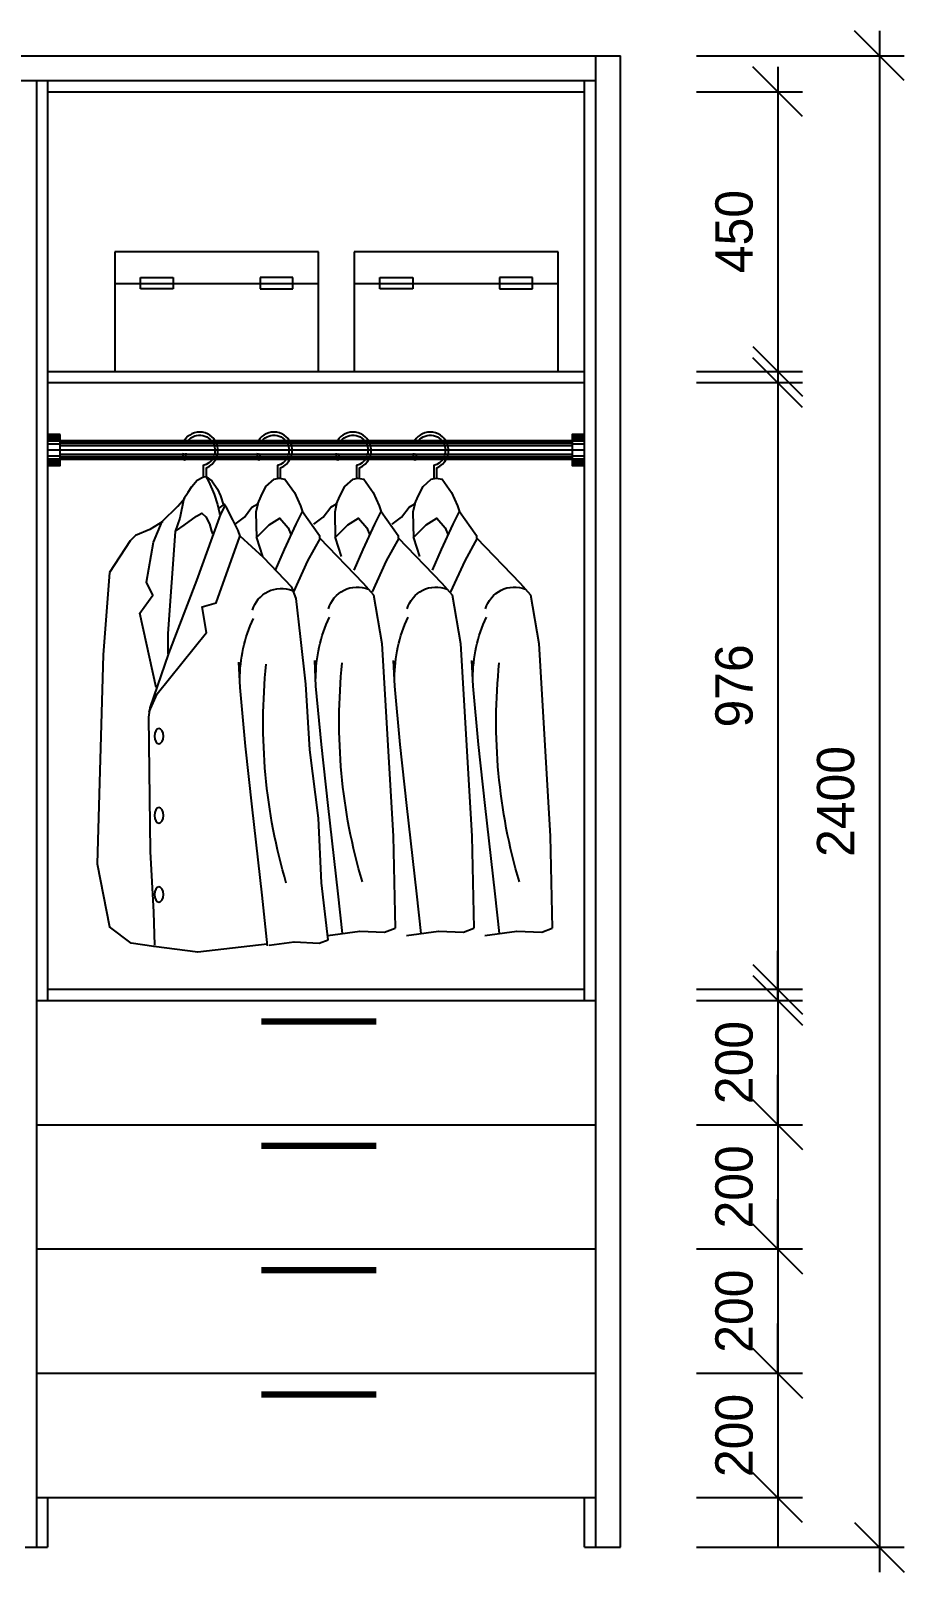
# Model space of a CAD drawing. Header units: millimetres. Extents: x 24776 to 57176, y -19492 to 15017.
# Drawn here: x 34765 to 36170, y -7091 to -4611 of the extents above; entities that cross this region are included whole.
import ezdxf

# ---------------------------------------------------------------- set-up
doc = ezdxf.new("R2010")
doc.units = ezdxf.units.MM
doc.header["$PDMODE"] = 3
doc.styles.add('RomanS', font='')
doc.styles.get('RomanS').set_extended_font_data('YouYuan')
doc.dimstyles.new('SC40', dxfattribs={"dimtxt": 60, "dimasz": 80, "dimexe": 40, "dimexo": 40, "dimgap": 40, "dimtad": 1, "dimdec": 0, "dimzin": 0, "dimdsep": 46, "dimtxsty": 'RomanS', "dimblk": 'OBLIQUE', "dimcen": 0, "dimdle": 40, "dimclrd": 9, "dimclre": 9, "dimclrt": 4, "dimadec": 0, "dimazin": 0, "dimtfac": 1, "dimtdec": 0, "dimtix": 1, "dimtmove": 2, "dimatfit": 1, "dimldrblk": 'DOT', "dimfxl": 1, "dimtolj": 1, "dimtzin": 0, "dimlwd": -1, "dimlwe": -1, "dimarcsym": 0})

# ---------------------------------------------------------------- blocks, each defined once
blk = doc.blocks.new('_Oblique')
at = {"color": 0, "linetype": 'ByBlock', "lineweight": -2}
blk.add_line((-0.5, -0.5), (0.5, 0.5), dxfattribs=at)
blk = doc.blocks.new('*D357')
at = {"color": 9, "transparency": 16777216}
for p, q in [((36130, -4610.6), (36130, -7090.6)), ((35835.7, -4650.6), (36170, -4650.6)), ((35835.7, -7050.6), (36170, -7050.6))]:
    blk.add_line(p, q, dxfattribs=at)
at = {"layer": 'Defpoints', "color": 0, "transparency": 16777216}
for p in [(35795.7, -4650.6), (35795.7, -7050.6), (36130, -7050.6)]:
    blk.add_point(p, dxfattribs=at)
at = {"color": 9, "transparency": 16777216, "xscale": 80, "yscale": 80, "zscale": 80}
for p, rotation in [((36130, -4650.6), 90), ((36130, -7050.6), 270)]:
    blk.add_blockref('_Oblique', p, dxfattribs=dict(at, rotation=rotation))
at = {"color": 4, "transparency": 16777216, "insert": (36060, -5850.6), "char_height": 60, "attachment_point": 5, "rotation": 90, "style": 'RomanS'}
blk.add_mtext('\\A1;2400', dxfattribs=at)
blk = doc.blocks.new('_Dot')
at = {"color": 0, "linetype": 'ByBlock', "lineweight": -2}
blk.add_line((-0.5, 0), (-1, 0), dxfattribs=at)
at = {"color": 0, "linetype": 'ByBlock', "const_width": 0.5}
blk.add_lwpolyline([(-0.25, 0, 1), (0.25, 0, 1)], format="xyb", close=True, dxfattribs=at)
blk = doc.blocks.new('*D358')
at = {"color": 9, "transparency": 16777216}
for p, q in [((35966.5, -6170.6), (35966.5, -6090.6)), ((35835.7, -6170.6), (36006.5, -6170.6)), ((35966.5, -6170.6), (35966.5, -6370.6)), ((35835.7, -6370.6), (36006.5, -6370.6)), ((35966.5, -6370.6), (35966.5, -6450.6))]:
    blk.add_line(p, q, dxfattribs=at)
at = {"layer": 'Defpoints', "color": 0, "transparency": 16777216}
for p in [(35795.7, -6170.6), (35795.7, -6370.6), (35966.5, -6370.6)]:
    blk.add_point(p, dxfattribs=at)
at = {"color": 9, "transparency": 16777216, "xscale": 80, "yscale": 80, "zscale": 80}
for p, rotation in [((35966.5, -6170.6), 270), ((35966.5, -6370.6), 90)]:
    blk.add_blockref('_Oblique', p, dxfattribs=dict(at, rotation=rotation))
at = {"color": 4, "transparency": 16777216, "insert": (35896.5, -6270.6), "char_height": 60, "attachment_point": 5, "rotation": 90, "style": 'RomanS'}
blk.add_mtext('\\A1;200', dxfattribs=at)
blk = doc.blocks.new('*D348')
at = {"color": 9, "transparency": 16777216}
for p, q in [((35966.5, -6370.6), (35966.5, -6290.6)), ((35835.7, -6370.6), (36006.5, -6370.6)), ((35966.5, -6370.6), (35966.5, -6570.6)), ((35835.7, -6570.6), (36006.5, -6570.6)), ((35966.5, -6570.6), (35966.5, -6650.6))]:
    blk.add_line(p, q, dxfattribs=at)
at = {"layer": 'Defpoints', "color": 0, "transparency": 16777216}
for p in [(35795.7, -6370.6), (35795.7, -6570.6), (35966.5, -6570.6)]:
    blk.add_point(p, dxfattribs=at)
at = {"color": 9, "transparency": 16777216, "xscale": 80, "yscale": 80, "zscale": 80}
for p, rotation in [((35966.5, -6370.6), 270), ((35966.5, -6570.6), 90)]:
    blk.add_blockref('_Oblique', p, dxfattribs=dict(at, rotation=rotation))
at = {"color": 4, "transparency": 16777216, "insert": (35896.5, -6470.6), "char_height": 60, "attachment_point": 5, "rotation": 90, "style": 'RomanS'}
blk.add_mtext('\\A1;200', dxfattribs=at)
blk = doc.blocks.new('*D349')
at = {"color": 9, "transparency": 16777216}
for p, q in [((35966.5, -6570.6), (35966.5, -6490.6)), ((35835.7, -6570.6), (36006.5, -6570.6)), ((35966.5, -6570.6), (35966.5, -6770.6)), ((35835.7, -6770.6), (36006.5, -6770.6)), ((35966.5, -6770.6), (35966.5, -6850.6))]:
    blk.add_line(p, q, dxfattribs=at)
at = {"layer": 'Defpoints', "color": 0, "transparency": 16777216}
for p in [(35795.7, -6570.6), (35795.7, -6770.6), (35966.5, -6770.6)]:
    blk.add_point(p, dxfattribs=at)
at = {"color": 9, "transparency": 16777216, "xscale": 80, "yscale": 80, "zscale": 80}
for p, rotation in [((35966.5, -6570.6), 270), ((35966.5, -6770.6), 90)]:
    blk.add_blockref('_Oblique', p, dxfattribs=dict(at, rotation=rotation))
at = {"color": 4, "transparency": 16777216, "insert": (35896.5, -6670.6), "char_height": 60, "attachment_point": 5, "rotation": 90, "style": 'RomanS'}
blk.add_mtext('\\A1;200', dxfattribs=at)
blk = doc.blocks.new('*D350')
at = {"color": 9, "transparency": 16777216}
for p, q in [((35966.5, -6770.6), (35966.5, -6690.6)), ((35835.7, -6770.6), (36006.5, -6770.6)), ((35966.5, -6770.6), (35966.5, -6970.6)), ((35835.7, -6970.6), (36006.5, -6970.6)), ((35966.5, -6970.6), (35966.5, -7050.6))]:
    blk.add_line(p, q, dxfattribs=at)
at = {"layer": 'Defpoints', "color": 0, "transparency": 16777216}
for p in [(35795.7, -6770.6), (35795.7, -6970.6), (35966.5, -6970.6)]:
    blk.add_point(p, dxfattribs=at)
at = {"color": 9, "transparency": 16777216, "xscale": 80, "yscale": 80, "zscale": 80}
for p, rotation in [((35966.5, -6770.6), 270), ((35966.5, -6970.6), 90)]:
    blk.add_blockref('_Oblique', p, dxfattribs=dict(at, rotation=rotation))
at = {"color": 4, "transparency": 16777216, "insert": (35896.5, -6870.6), "char_height": 60, "attachment_point": 5, "rotation": 90, "style": 'RomanS'}
blk.add_mtext('\\A1;200', dxfattribs=at)
blk = doc.blocks.new('DFFGDGSG')
at = {"color": 250}
for p, q in [((33366.6, 11003.6), (33366.6, 10811.3)), ((33694.4, 11003.6), (33366.6, 11003.6)), ((33694.4, 10811.3), (33694.4, 11003.6)), ((33407.8, 10944.1), (33407.8, 10962.3)), ((33407.8, 10962.3), (33460.6, 10962.3)), ((33460.6, 10962.3), (33460.6, 10944.1)), ((33653.2, 10962.3), (33600.4, 10962.3)), ((33600.4, 10962.3), (33600.4, 10944.1)), ((33653.2, 10944.1), (33653.2, 10962.3)), ((33366.6, 10953), (33694.4, 10953)), ((33460.6, 10944.1), (33407.8, 10944.1)), ((33600.4, 10944.1), (33653.2, 10944.1)), ((33366.6, 10811.3), (33694.4, 10811.3))]:
    blk.add_line(p, q, dxfattribs=at)
blk = doc.blocks.new('SDFFAASF')
at = {"color": 250}
for p, q in [((47231.7, 12349.3), (47242, 12216.9)), ((47242, 12216.9), (47251.2, 11880.6)), ((47251.2, 11880.6), (47231.7, 11779.4))]:
    blk.add_line(p, q, dxfattribs=at)
for points in [[(46704.7, 12500.4), (46704.7, 12518.1, -0.375799), (46687, 12553.4, -0.662316), (46740.6, 12561.4)], [(46829.1, 12500.4), (46829.1, 12518.1, -0.375799), (46811.4, 12553.4, -0.662316), (46864.9, 12561.4)], [(46956.2, 12500.8), (46956.2, 12518.1, -0.375799), (46938.4, 12553.4, -0.662316), (46992, 12561.4)], [(47075.7, 12503.1), (47075.7, 12518.1, -0.375799), (47057.9, 12553.4, -0.662316), (47111.5, 12561.4)], [(46734.4, 12561.4, 0.616313), (46691.8, 12552.2, 0.413702), (46709.7, 12521.7), (46709.7, 12500.4)], [(46858.8, 12561.4, 0.616313), (46816.2, 12552.2, 0.413702), (46834.1, 12521.7), (46834.1, 12500.4)], [(46985.9, 12561.4, 0.616313), (46943.3, 12552.2, 0.413702), (46961.2, 12521.7), (46961.2, 12501.1)], [(47105.4, 12561.4, 0.616313), (47062.7, 12552.2, 0.413702), (47080.7, 12521.7), (47080.7, 12503.5)], [(46742.2, 12541.4, -0.068798), (46742.6, 12533.3, -1.055238), (46737.6, 12533.8, 0.07858), (46737.1, 12541.4)], [(46866.6, 12541.4, -0.068798), (46867, 12533.3, -1.055238), (46862, 12533.8, 0.07858), (46861.5, 12541.4)], [(46993.6, 12541.4, -0.068798), (46994, 12533.3, -1.055238), (46989.1, 12533.8, 0.07858), (46988.5, 12541.4)], [(47113.1, 12541.4, -0.068798), (47113.5, 12533.3, -1.055238), (47108.5, 12533.8, 0.07858), (47108, 12541.4)]]:
    blk.add_lwpolyline(points, format="xyb", dxfattribs=at)
for points in [[(46740.4, 12460.2), (46734.7, 12472.1), (46727.1, 12488), (46713.7, 12499.5), (46706, 12501.4), (46696.5, 12499.5), (46681.2, 12478.4), (46671.6, 12456.8), (46668.4, 12447.2)], [(46866.5, 12460.2), (46860.8, 12472.1), (46853.1, 12488), (46839.7, 12499.5), (46832.1, 12501.4), (46822.5, 12499.5), (46807.2, 12478.4), (46797.7, 12456.8), (46794.5, 12447.2)], [(46993.1, 12460.2), (46987.4, 12472.1), (46979.8, 12488), (46966.4, 12499.5), (46958.7, 12501.4), (46949.2, 12499.5), (46933.9, 12478.4), (46924.3, 12456.8), (46921.1, 12447.2)], [(47076.8, 12503.8), (47066.7, 12497.2), (47057.9, 12483.5), (47052.9, 12473), (47048, 12457.7)], [(47112.2, 12468.5), (47105, 12478.6), (47099.1, 12487.8), (47090.6, 12497.9), (47081.4, 12503.1), (47076.8, 12503.8), (47071.6, 12495.6), (47063.4, 12475.3), (47057.9, 12459), (47054.6, 12444.9), (47054.3, 12443)], [(46776.6, 12427), (46761.5, 12438.3), (46749.6, 12454.7), (46740.4, 12460.2), (46743.2, 12446.5), (46742.3, 12405.5), (46732.8, 12375.1)], [(46902.7, 12427), (46887.5, 12438.3), (46875.6, 12454.7), (46866.5, 12460.2), (46869.2, 12446.5), (46868.3, 12405.5), (46858.8, 12375.1)], [(46879.5, 11758.7), (46890.4, 11850.3), (46895.5, 11954), (46909.1, 12064.4), (46915.9, 12169.8), (46924.4, 12246.3), (46931.2, 12307.4), (46938, 12326.1), (46983.9, 12373.7), (47021.4, 12407.7), (47024.3, 12417.2), (47033, 12434), (47042.8, 12453), (47046.9, 12459.4), (47055.5, 12453), (47056.7, 12452.5)], [(47029.3, 12427), (47014.2, 12438.3), (47002.3, 12454.7), (46993.1, 12460.2), (46995.9, 12446.5), (46995, 12405.5), (46985.5, 12375.1)], [(47045.7, 12457.7), (47053.2, 12443.2), (47066.5, 12406.2), (47091.4, 12336.7), (47136.6, 12219.3), (47166.7, 12131.7), (47168.8, 12116.9), (47166, 11900.3), (47160.8, 11802.8), (47159.1, 11750.1)], [(47156.4, 12164.4), (47182.5, 12284.2), (47161.6, 12313.2), (47172.1, 12334.1), (47160.9, 12398.1), (47146.7, 12431.6), (47121.4, 12456.1), (47110.2, 12468.8)], [(47112.2, 12468.5), (47118.4, 12436.8), (47125.9, 12415.2), (47137.8, 12251.5), (47137.8, 12218.7)], [(46711.6, 12353.4), (46697.5, 12386.3), (46678.3, 12427.4), (46668.3, 12447.4), (46640.9, 12409.1), (46640.9, 12405.5), (46570.6, 12332.5), (46554.1, 12313.3), (46540.9, 12235.3), (46522.6, 11925.3), (46519.3, 11777.1)], [(46837.7, 12353.4), (46823.6, 12386.3), (46804.4, 12427.4), (46794.4, 12447.4), (46767, 12409.1), (46767, 12405.5), (46696.6, 12332.5), (46680.2, 12313.3), (46666.9, 12235.3), (46648.7, 11925.3), (46645.4, 11777.1)], [(46743, 12405.2), (46722, 12426.2), (46704.7, 12437), (46691.4, 12421.1), (46686.7, 12409.5)], [(46964.3, 12353.4), (46950.2, 12386.3), (46931, 12427.4), (46921, 12447.4), (46893.6, 12409.1), (46893.6, 12405.5), (46823.3, 12332.5), (46806.8, 12313.3), (46793.6, 12235.3), (46775.3, 11925.3), (46772, 11777.1)], [(46869, 12405.2), (46848, 12426.2), (46830.8, 12437), (46817.4, 12421.1), (46812.8, 12409.5)], [(46995.7, 12405.2), (46974.7, 12426.2), (46957.4, 12437), (46944.1, 12421.1), (46939.4, 12409.5)], [(47124, 12417.1), (47111.2, 12425.6), (47091.6, 12440), (47083.1, 12445.2), (47076.5, 12439), (47070.9, 12427.9), (47067.3, 12415.8), (47066, 12411.6)], [(47146, 12431.6), (47166.9, 12418.9), (47189.9, 12409.2), (47198.1, 12400.3)], [(46682.5, 12318.4), (46659.5, 12368.5), (46639.4, 12404.9)], [(46808.6, 12318.4), (46785.6, 12368.5), (46765.5, 12404.9)], [(46935.2, 12318.4), (46912.2, 12368.5), (46892.1, 12404.9)], [(47167.7, 12125.5), (47154.6, 12154.2), (47075.6, 12252.9), (47082.2, 12294), (47060, 12300.5), (47022.1, 12407.4)], [(47198.1, 12400.3), (47231.7, 12349.3)], [(46604, 11768.8), (46611, 11832.6), (46627, 11974.8), (46637.7, 12072.6), (46646.6, 12166.8), (46648.3, 12207.7)], [(46730.1, 11768.8), (46737, 11832.6), (46753, 11974.8), (46763.7, 12072.6), (46772.6, 12166.8), (46774.4, 12207.7)], [(46856.7, 11768.8), (46863.7, 11832.6), (46879.7, 11974.8), (46890.4, 12072.6), (46899.3, 12166.8), (46901, 12207.7)], [(46977.1, 11748.6), (46985.9, 11830.4), (47002, 11972.6), (47012.6, 12070.3), (47021.5, 12164.5), (47023.3, 12205.4)], [(46627.7, 11765.6), (46576.2, 11772.6), (46536.1, 11770.8), (46519.3, 11777.1)], [(46753.7, 11765.6), (46702.3, 11772.6), (46662.2, 11770.8), (46645.4, 11777.1)], [(46880.3, 11765.6), (46828.9, 11772.6), (46788.8, 11770.8), (46772, 11777.1)], [(46974.4, 11749.6), (46934.3, 11755), (46894.2, 11753.2), (46879.5, 11758.7)], [(46978, 11751.4), (47089.2, 11738.6), (47160.3, 11747.7), (47196.7, 11753.2), (47231.7, 11779.4)]]:
    blk.add_lwpolyline(points, dxfattribs=at)
for centre, radius, start, end in [((46579.8, 12277.7), 48.4, 15.7523, 111.1565), ((46705.9, 12277.7), 48.4, 15.7523, 111.1565), ((46832.5, 12277.7), 48.4, 15.7523, 111.1565), ((46954.8, 12275.5), 48.4, 15.7523, 111.1565), ((46413.5, 12179.2), 233.4, 359.9116, 24.988), ((46539.5, 12179.2), 233.4, 359.9116, 24.988), ((46666.2, 12179.2), 233.4, 359.9116, 24.988), ((46788.4, 12176.9), 233.4, 359.9116, 24.988), ((45699.6, 12109.3), 909.7, 343.5409, 5.9886), ((45952.3, 12109.3), 909.7, 343.5409, 5.9886), ((46074.6, 12107.1), 909.7, 343.5409, 5.9886)]:
    blk.add_arc(centre, radius, start, end, dxfattribs=at)
for centre in [(47152.1, 12086.1), (47152.1, 11958.7), (47152.1, 11831.3)]:
    blk.add_ellipse(centre, major_axis=(0, 12.4), ratio=0.580645, dxfattribs=at)
blk = doc.blocks.new('*D362')
at = {"color": 9, "transparency": 16777216}
for p, q in [((35966.5, -4668.6), (35966.5, -5198.6)), ((35835.7, -4708.6), (36006.5, -4708.6)), ((35835.7, -5158.6), (36006.5, -5158.6))]:
    blk.add_line(p, q, dxfattribs=at)
at = {"layer": 'Defpoints', "color": 0, "transparency": 16777216}
for p in [(35795.7, -4708.6), (35795.7, -5158.6), (35966.5, -5158.6)]:
    blk.add_point(p, dxfattribs=at)
at = {"color": 9, "transparency": 16777216, "xscale": 80, "yscale": 80, "zscale": 80}
for p, rotation in [((35966.5, -4708.6), 90), ((35966.5, -5158.6), 270)]:
    blk.add_blockref('_Oblique', p, dxfattribs=dict(at, rotation=rotation))
at = {"color": 4, "transparency": 16777216, "insert": (35896.5, -4933.6), "char_height": 60, "attachment_point": 5, "rotation": 90, "style": 'RomanS'}
blk.add_mtext('\\A1;450', dxfattribs=at)
blk = doc.blocks.new('*D363')
at = {"color": 9, "transparency": 16777216}
for p, q in [((35966.5, -5136.6), (35966.5, -6192.6)), ((35835.7, -5176.6), (36006.5, -5176.6)), ((35835.7, -6152.6), (36006.5, -6152.6))]:
    blk.add_line(p, q, dxfattribs=at)
at = {"layer": 'Defpoints', "color": 0, "transparency": 16777216}
for p in [(35795.7, -5176.6), (35795.7, -6152.6), (35966.5, -6152.6)]:
    blk.add_point(p, dxfattribs=at)
at = {"color": 9, "transparency": 16777216, "xscale": 80, "yscale": 80, "zscale": 80}
for p, rotation in [((35966.5, -5176.6), 90), ((35966.5, -6152.6), 270)]:
    blk.add_blockref('_Oblique', p, dxfattribs=dict(at, rotation=rotation))
at = {"color": 4, "transparency": 16777216, "insert": (35896.5, -5664.6), "char_height": 60, "attachment_point": 5, "rotation": 90, "style": 'RomanS'}
blk.add_mtext('\\A1;976', dxfattribs=at)

msp = doc.modelspace()

# ---------------------------------------------------------------- linework, layer by layer
at = {"color": 255}
for p, q in [((33383.6, -4650.6), (35713.6, -4650.6)), ((35673.6, -7050.6), (35673.6, -4650.6)), ((35713.6, -7050.6), (35713.6, -4650.6)), ((33423.6, -4690.6), (35673.6, -4690.6)), ((34773.6, -4690.6), (34773.6, -7050.6)), ((34791.6, -4690.6), (34791.6, -6170.6)), ((34791.6, -4708.6), (35655.6, -4708.6)), ((35655.6, -6170.6), (35655.6, -4690.6)), ((34791.6, -5158.6), (35655.6, -5158.6)), ((34791.6, -5176.6), (35655.6, -5176.6)), ((35635.6, -5270.2), (34811.6, -5270.2)), ((35635.6, -5300.2), (34811.6, -5300.2)), ((34773.6, -6170.6), (35673.6, -6170.6)), ((34791.6, -6152.6), (35655.6, -6152.6)), ((34773.6, -6370.6), (35673.6, -6370.6)), ((34773.6, -6570.6), (35673.6, -6570.6)), ((34773.6, -6770.6), (35673.6, -6770.6)), ((34773.6, -6970.6), (35673.6, -6970.6)), ((34791.6, -6970.6), (34791.6, -7050.6)), ((35655.6, -7050.6), (35655.6, -6970.6)), ((34755.6, -7050.6), (34791.6, -7050.6)), ((35655.6, -7050.6), (35713.6, -7050.6))]:
    msp.add_line(p, q, dxfattribs=at)
at = {"color": 250}
for p, q in [((34811.6, -5260.7), (34791.6, -5260.7)), ((34811.6, -5261.3), (34791.6, -5261.3)), ((34811.6, -5262.1), (34791.6, -5262.1)), ((34811.6, -5263.1), (34791.6, -5263.1)), ((34811.6, -5264.3), (34791.6, -5264.3)), ((34811.6, -5266), (34791.6, -5266)), ((34811.6, -5268.1), (34791.6, -5268.1)), ((34811.6, -5270.8), (34791.6, -5270.8)), ((34811.6, -5275.6), (34791.6, -5275.6)), ((35635.6, -5270.6), (34811.6, -5270.6)), ((35635.6, -5271.5), (34811.6, -5271.5)), ((35635.6, -5272.7), (34811.6, -5272.7)), ((35635.6, -5274.6), (34811.6, -5274.6)), ((35635.6, -5278.1), (34811.6, -5278.1)), ((35655.6, -5260.7), (35635.6, -5260.7)), ((35655.6, -5261.3), (35635.6, -5261.3)), ((35655.6, -5262.1), (35635.6, -5262.1)), ((35655.6, -5263.1), (35635.6, -5263.1)), ((35655.6, -5264.3), (35635.6, -5264.3)), ((35655.6, -5266), (35635.6, -5266)), ((35655.6, -5268.1), (35635.6, -5268.1)), ((35655.6, -5270.8), (35635.6, -5270.8)), ((35655.6, -5275.6), (35635.6, -5275.6)), ((34811.6, -5285.2), (34791.6, -5285.2)), ((34811.6, -5294.9), (34791.6, -5294.9)), ((34811.6, -5299.6), (34791.6, -5299.6)), ((34811.6, -5302.3), (34791.6, -5302.3)), ((34811.6, -5304.4), (34791.6, -5304.4)), ((34811.6, -5306.1), (34791.6, -5306.1)), ((35635.6, -5285.2), (34811.6, -5285.2)), ((35635.6, -5292.4), (34811.6, -5292.4)), ((35635.6, -5295.9), (34811.6, -5295.9)), ((35635.6, -5297.7), (34811.6, -5297.7)), ((35635.6, -5298.9), (34811.6, -5298.9)), ((35635.6, -5299.8), (34811.6, -5299.8)), ((35655.6, -5285.2), (35635.6, -5285.2)), ((35655.6, -5294.9), (35635.6, -5294.9)), ((35655.6, -5299.6), (35635.6, -5299.6)), ((35655.6, -5302.3), (35635.6, -5302.3)), ((35655.6, -5304.4), (35635.6, -5304.4)), ((35655.6, -5306.1), (35635.6, -5306.1)), ((34811.6, -5307.3), (34791.6, -5307.3)), ((34811.6, -5308.4), (34791.6, -5308.4)), ((34811.6, -5309.1), (34791.6, -5309.1)), ((34811.6, -5309.7), (34791.6, -5309.7)), ((35655.6, -5307.3), (35635.6, -5307.3)), ((35655.6, -5308.4), (35635.6, -5308.4)), ((35655.6, -5309.1), (35635.6, -5309.1)), ((35655.6, -5309.7), (35635.6, -5309.7))]:
    msp.add_line(p, q, dxfattribs=at)
at = {"color": 255}
for points in [[(34811.6, -5260.2), (34791.6, -5260.2), (34791.6, -5310.2), (34811.6, -5310.2)], [(35655.6, -5260.2), (35635.6, -5260.2), (35635.6, -5310.2), (35655.6, -5310.2)]]:
    msp.add_lwpolyline(points, close=True, dxfattribs=at)
at = {"color": 255, "const_width": 10}
for points in [[(35135.7, -6204.7), (35320.8, -6204.7)], [(35135.7, -6404.7), (35320.8, -6404.7)], [(35135.7, -6604.7), (35320.8, -6604.7)], [(35135.7, -6804.7), (35320.8, -6804.7)]]:
    msp.add_lwpolyline(points, dxfattribs=at)

# ---------------------------------------------------------------- block references
at = {"color": 250}
for p in [(1533.1, -15969.9), (1918.6, -15969.9)]:
    msp.add_blockref('DFFGDGSG', p, dxfattribs=at)
at = {"color": 255, "xscale": -1}
msp.add_blockref('SDFFAASF', (82122.8, -17831.6), dxfattribs=at)

# ---------------------------------------------------------------- dimensions: what is measured, and where the dimension line sits
at = {"color": 255}
for base, p1, p2, picture, middle in [((36130, -7050.6), (35795.7, -4650.6), (35795.7, -7050.6), '*D357', (36060, -5850.6)), ((35966.5, -5158.6), (35795.7, -4708.6), (35795.7, -5158.6), '*D362', (35896.5, -4933.6)), ((35966.5, -6152.6), (35795.7, -5176.6), (35795.7, -6152.6), '*D363', (35896.5, -5664.6)), ((35966.5, -6370.6), (35795.7, -6170.6), (35795.7, -6370.6), '*D358', (35896.5, -6270.6)), ((35966.5, -6570.6), (35795.7, -6370.6), (35795.7, -6570.6), '*D348', (35896.5, -6470.6)), ((35966.5, -6770.6), (35795.7, -6570.6), (35795.7, -6770.6), '*D349', (35896.5, -6670.6)), ((35966.5, -6970.6), (35795.7, -6770.6), (35795.7, -6970.6), '*D350', (35896.5, -6870.6))]:
    dim = msp.add_linear_dim(base=base, p1=p1, p2=p2, angle=90, dimstyle='SC40', dxfattribs=at)
    dim.commit()
    dim.dimension.update_dxf_attribs({"geometry": picture, "text_midpoint": middle})

doc.saveas('drawing.dxf')
